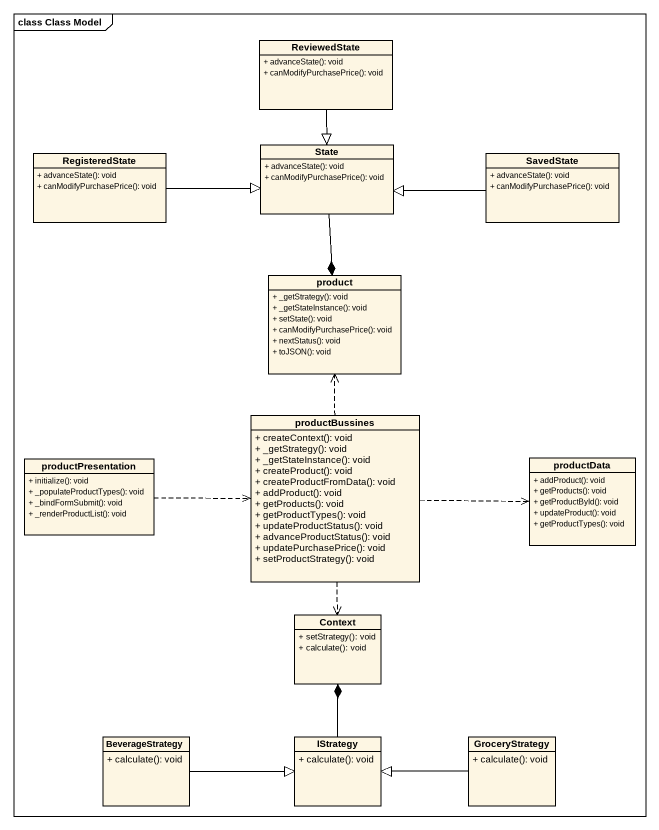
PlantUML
@startuml
mainframe class Class Model
hide circle
hide empty members
skinparam classAttributeIconSize 0
class ReviewedState {
  + advanceState(): void
  + canModifyPurchasePrice(): void
}
class RegisteredState {
  + advanceState(): void
  + canModifyPurchasePrice(): void
}
class "State" as State_ {
  + advanceState(): void
  + canModifyPurchasePrice(): void
}
class SavedState {
  + advanceState(): void
  + canModifyPurchasePrice(): void
}
class product {
  + _getStrategy(): void
  + _getStateInstance(): void
  + setState(): void
  + canModifyPurchasePrice(): void
  + nextStatus(): void
  + toJSON(): void
}
class productBussines {
  + createContext(): void
  + _getStrategy(): void
  + _getStateInstance(): void
  + createProduct(): void
  + createProductFromData(): void
  + addProduct(): void
  + getProducts(): void
  + getProductTypes(): void
  + updateProductStatus(): void
  + advanceProductStatus(): void
  + updatePurchasePrice(): void
  + setProductStrategy(): void
}
class productPresentation {
  + initialize(): void
  + _populateProductTypes(): void
  + _bindFormSubmit(): void
  + _renderProductList(): void
}
class productData {
  + addProduct(): void
  + getProducts(): void
  + getProductById(): void
  + updateProduct(): void
  + getProductTypes(): void
}
class Context {
  + setStrategy(): void
  + calculate(): void
}
class BeverageStrategy {
  + calculate(): void
}
class IStrategy {
  + calculate(): void
}
class GroceryStrategy {
  + calculate(): void
}
ReviewedState --|> State_
RegisteredState -right-|> State_
State_ --* product
SavedState -left-|> State_
productBussines .up.> product
productBussines .right.> productData
productBussines ..> Context
productPresentation .right.> productBussines
BeverageStrategy -right-|> IStrategy
IStrategy -up-* Context
GroceryStrategy -left-|> IStrategy
@enduml
